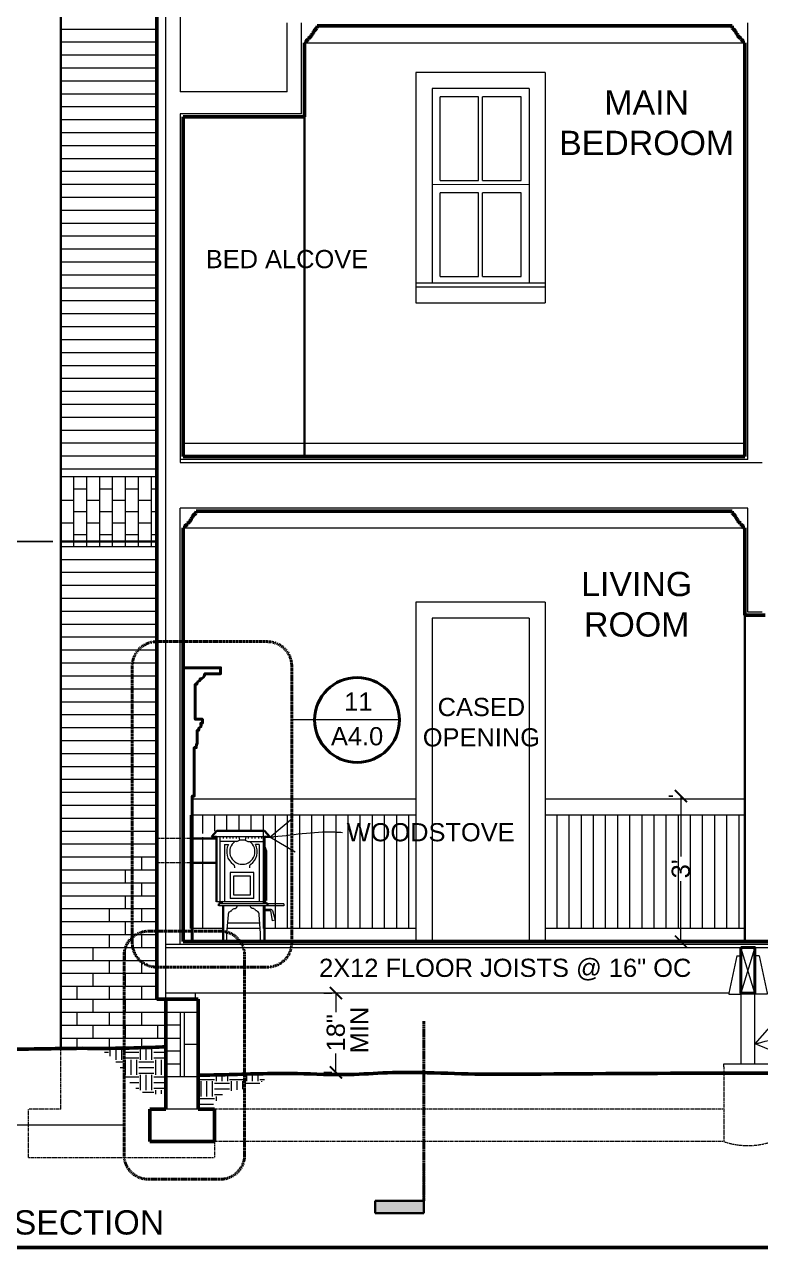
# Model space of a CAD drawing. Header units: inches. Extents: x -4969 to 16721, y 2489 to 24693.
# Drawn here: x 7161.2 to 7343.3, y 5345.5 to 5648.1 of the extents above; entities that cross this region are included whole.
import ezdxf

# ---------------------------------------------------------------- set-up
doc = ezdxf.new("R2010")
doc.units = ezdxf.units.IN
doc.header["$MEASUREMENT"] = 0
doc.linetypes.add('CENTER', pattern=[2, 1.25, -0.25, 0.25, -0.25])
doc.linetypes.add('DASHED2', pattern=[0.375, 0.25, -0.125])
doc.layers.get('0').update_dxf_attribs({"lineweight": 5})
for name, color, linetype, lineweight in [('1', 1, 'Continuous', 9), ('2', 6, 'Continuous', 20), ('3', 3, 'Continuous', 30), ('4', 2, 'Continuous', 40), ('5', 4, 'Continuous', 50), ('A-DIMSx', 7, 'Continuous', 9), ('A-LINK', 7, 'Continuous', 40), ('A-TEXTx', 7, 'Continuous', 20)]:
    doc.layers.add(name, color=color, linetype=linetype, lineweight=lineweight)
doc.styles.get("Standard").update_dxf_attribs({"font": 'Arial.ttf'})
doc.dimstyles.get("Standard").update_dxf_attribs({"dimtxt": 3, "dimasz": 2, "dimexe": 0.03125, "dimexo": 0.0625, "dimgap": 0.03125, "dimtad": 0, "dimtoh": 1, "dimdec": 4, "dimlfac": 0.99985, "dimzin": 0, "dimdsep": 46, "dimlunit": 4, "dimtxsty": 'Standard', "dimblk": 'ARCHTICK', "dimblk1": 'ARCHTICK', "dimblk2": 'ARCHTICK', "dimcen": 0.09, "dimclrt": 256, "dimadec": 0, "dimazin": 0, "dimtfac": 1, "dimtdec": 4, "dimtofl": 0, "dimtmove": 0, "dimatfit": 3, "dimfxl": 1, "dimtolj": 1, "dimtzin": 0, "dimarcsym": 0})

# ---------------------------------------------------------------- blocks, each defined once
blk = doc.blocks.new('Woodstove Jotul F3 Side')
at = {"layer": '1'}
for p, q in [((9505.33, 343.25), (9505.33, 359.25)), ((9509.45, 358.16), (9505.33, 358.16)), ((9506.06, 359.25), (9506.06, 358.87)), ((9506.45, 357.4), (9507.39, 357.4)), ((9506.45, 357.4), (9506.45, 343.25)), ((9506.89, 359.25), (9506.89, 358.87)), ((9507.7, 359.25), (9507.7, 358.87)), ((9508.5, 359.25), (9508.5, 358.87)), ((9509.34, 359.25), (9509.34, 358.87)), ((9509.45, 358.16), (9510.15, 358.43)), ((9509.96, 359.25), (9510.15, 358.43)), ((9511.51, 358.43), (9510.15, 358.43)), ((9511.69, 359.25), (9511.51, 358.43)), ((9511.51, 358.43), (9512.18, 358.16)), ((9512.18, 358.16), (9516.32, 358.16)), ((9512.31, 359.25), (9512.31, 358.87)), ((9513.15, 359.25), (9513.15, 358.87)), ((9513.95, 359.25), (9513.95, 358.87)), ((9515.02, 357.4), (9514.08, 357.4)), ((9514.79, 359.25), (9514.79, 358.87)), ((9515.02, 357.4), (9515.02, 343.25)), ((9515.59, 359.25), (9515.59, 358.87)), ((9507.8, 350.47), (9507.8, 344.07)), ((9513.68, 350.47), (9507.8, 350.47)), ((9512.81, 349.6), (9508.67, 349.6)), ((9508.67, 349.6), (9508.67, 344.94)), ((9512.81, 344.94), (9512.81, 349.6)), ((9513.68, 344.07), (9513.68, 350.47)), ((9508.67, 344.94), (9512.81, 344.94)), ((9516.32, 343.25), (9504.44, 343.25)), ((9517.05, 342.75), (9505.02, 342.75)), ((9513.68, 344.07), (9507.8, 344.07)), ((9516.32, 341.37), (9517.9, 341.37)), ((9516.32, 341.03), (9517.79, 341.03)), ((9517.79, 341.03), (9518.19, 338.55)), ((9518.29, 341.04), (9518.92, 338.67)), ((9518.92, 338.67), (9518.19, 338.55))]:
    blk.add_line(p, q, dxfattribs=at)
at = {"layer": '1', "ltscale": 0.25}
blk.add_line((9516.32, 356.83), (9516.32, 343.25), dxfattribs=at)
at = {"layer": '1'}
for centre, radius, start, end in [((9510.83, 355.62), 3.88, 152.6441, 234.9846), ((9510.83, 355.62), 3.13, 125.5859, 54.4141), ((9510.64, 355.62), 3.88, 305.0154, 27.3559)]:
    blk.add_arc(centre, radius, start, end, dxfattribs=at)
for points, knots in [([(9508.61, 352.45), (9508.67, 352.39), (9508.8, 352.25), (9508.9, 352), (9508.9, 351.78), (9508.87, 351.67), (9508.86, 351.62)], [0, 0, 0, 0, 0.2548626, 0.5779212, 0.7738177, 0.9115369, 0.9115369, 0.9115369, 0.9115369]), ([(9512.87, 352.45), (9512.81, 352.39), (9512.67, 352.25), (9512.58, 352), (9512.57, 351.78), (9512.6, 351.67), (9512.62, 351.62)], [0, 0, 0, 0, 0.2548626, 0.5779212, 0.7738177, 0.9115369, 0.9115369, 0.9115369, 0.9115369]), ([(9508.15, 341.02), (9508.22, 341.12), (9508.36, 341.32), (9508.64, 341.49), (9508.86, 341.55), (9509.01, 341.54), (9509.14, 341.58), (9509.31, 341.67), (9509.46, 341.84), (9509.55, 342.03), (9509.55, 342.18), (9509.56, 342.25)], [0, 0, 0, 0, 0.363802, 0.703896, 0.969314, 1.03582, 1.145927, 1.377288, 1.576947, 1.815944, 2.013947, 2.013947, 2.013947, 2.013947]), ([(9514.22, 341.02), (9514.15, 341.13), (9514.01, 341.32), (9513.73, 341.49), (9513.51, 341.55), (9513.36, 341.54), (9513.23, 341.58), (9513.07, 341.67), (9512.92, 341.84), (9512.82, 342.03), (9512.82, 342.18), (9512.82, 342.25)], [0, 0, 0, 0, 0.363802, 0.703896, 0.969314, 1.03582, 1.145927, 1.377288, 1.576947, 1.815944, 2.013947, 2.013947, 2.013947, 2.013947]), ([(9507.37, 339.96), (9507.39, 340.14), (9507.42, 340.49), (9507.75, 340.88), (9508.03, 340.98), (9508.15, 341.02)], [0, 0, 0, 0, 0.552855, 1.027587, 1.424955, 1.424955, 1.424955, 1.424955]), ([(9515, 339.96), (9514.99, 340.15), (9514.95, 340.49), (9514.62, 340.88), (9514.34, 340.98), (9514.22, 341.02)], [0, 0, 0, 0, 0.552855, 1.027587, 1.424955, 1.424955, 1.424955, 1.424955]), ([(9517.9, 341.37), (9517.98, 341.36), (9518.17, 341.32), (9518.25, 341.14), (9518.29, 341.04)], [0, 0, 0, 0, 0.2511324, 0.5419404, 0.5419404, 0.5419404, 0.5419404])]:
    blk.add_open_spline(points, degree=3, knots=knots, dxfattribs=at)
at = {"layer": '2', "ltscale": 0.25}
blk.add_line((9516.32, 359.25), (9504.44, 359.25), dxfattribs=at)
at = {"layer": '2'}
for p, q in [((9521.08, 342.25), (9505.02, 342.25)), ((9521.08, 342.75), (9517.05, 342.75)), ((9521.08, 342.75), (9521.08, 342.25)), ((9507.03, 335.45), (9507.37, 339.96)), ((9515.35, 335.45), (9515, 339.96)), ((9515.16, 337.93), (9507.22, 337.93)), ((9507.03, 333.37), (9507.03, 335.45)), ((9515.35, 333.38), (9515.35, 335.45))]:
    blk.add_line(p, q, dxfattribs=at)
at = {"layer": '3'}
for p, q in [((9504.51, 360.75), (9503.19, 359.25)), ((9516.3, 360.75), (9504.51, 360.75)), ((9517.63, 359.25), (9516.3, 360.75)), ((9504.44, 359.25), (9503.19, 359.25)), ((9504.44, 343.25), (9504.44, 359.25)), ((9517.63, 359.25), (9516.32, 359.25)), ((9516.32, 356.83), (9516.32, 359.25)), ((9516.75, 355.74), (9516.32, 356.83)), ((9516.75, 343.54), (9516.75, 355.74)), ((9505.02, 342.75), (9505.94, 343.25)), ((9505.02, 342.25), (9505.02, 342.75)), ((9506.06, 342.25), (9506.06, 342.25)), ((9506.06, 342.25), (9506.06, 342.25)), ((9506.06, 333.37), (9506.06, 342.25)), ((9506.06, 342.25), (9506.06, 342.25)), ((9516.13, 343.25), (9517.05, 342.75)), ((9516.32, 333.38), (9516.32, 342.25)), ((9516.38, 343.54), (9516.75, 343.54)), ((9517.05, 342.75), (9517.05, 342.25)), ((9506.06, 333.37), (9507.03, 333.37)), ((9516.32, 333.38), (9515.35, 333.38))]:
    blk.add_line(p, q, dxfattribs=at)
blk = doc.blocks.new('_ArchTick')
at = {"color": 0, "linetype": 'ByBlock', "lineweight": 0, "const_width": 0.15}
blk.add_lwpolyline([(-0.5, -0.5), (0.5, 0.5)], dxfattribs=at)
blk = doc.blocks.new('*D187')
at = {"layer": 'A-DIMSx', "color": 0, "lineweight": -2, "ltscale": 0.1, "transparency": 16777216}
for p, q in [((7237.25, 5408.43), (7235.24, 5408.43)), ((7237.25, 5388.82), (7235.24, 5388.82))]:
    blk.add_line(p, q, dxfattribs=at)
at = {"layer": 'A-DIMSx', "color": 0, "lineweight": 5, "ltscale": 0.1, "transparency": 16777216}
for p, q in [((7238.24, 5408.43), (7238.24, 5403.75)), ((7238.24, 5388.82), (7238.24, 5393.5))]:
    blk.add_line(p, q, dxfattribs=at)
at = {"layer": 'Defpoints', "color": 0, "ltscale": 0.1, "transparency": 16777216}
for p in [(7239.25, 5408.43), (7238.24, 5388.82), (7239.25, 5388.82)]:
    blk.add_point(p, dxfattribs=at)
at = {"layer": 'A-DIMSx', "color": 0, "lineweight": 5, "ltscale": 0.1, "transparency": 16777216, "xscale": 3, "yscale": 3, "zscale": 3}
for p, rotation in [((7238.24, 5408.43), 90), ((7238.24, 5388.82), 270)]:
    blk.add_blockref('_ArchTick', p, dxfattribs=dict(at, rotation=rotation))
at = {"layer": 'A-DIMSx', "ltscale": 0.1, "transparency": 16777216, "insert": (7238.24, 5398.62), "char_height": 4.5, "attachment_point": 5, "rotation": 90}
blk.add_mtext('\\A1;18"', dxfattribs=at)
blk = doc.blocks.new('Detail Callout')
at = {"layer": '2', "color": 152, "ltscale": 0.1}
blk.add_line((240.24, 5822.29), (219.24, 5822.29), dxfattribs=at)
at = {"layer": 'A-LINK', "color": 152, "ltscale": 0.1}
blk.add_circle((229.74, 5822.29), 10.5, dxfattribs=at)
blk = doc.blocks.new('*D367')
at = {"layer": 'A-DIMSx', "color": 0, "lineweight": -2, "ltscale": 0.1, "transparency": 16777216}
for p, q in [((7168.2, 5520.18), (7122.16, 5520.18)), ((7125.56, 5421.18), (7122.16, 5421.18))]:
    blk.add_line(p, q, dxfattribs=at)
at = {"layer": 'A-DIMSx', "color": 0, "lineweight": 5, "ltscale": 0.1, "transparency": 16777216}
for p, q in [((7125.16, 5520.18), (7125.16, 5477.67)), ((7125.16, 5421.18), (7125.16, 5463.7))]:
    blk.add_line(p, q, dxfattribs=at)
at = {"layer": 'Defpoints', "color": 0, "ltscale": 0.1, "transparency": 16777216}
for p in [(7170.2, 5520.18), (7125.16, 5421.18), (7127.56, 5421.18)]:
    blk.add_point(p, dxfattribs=at)
at = {"layer": 'A-DIMSx', "color": 0, "lineweight": 5, "ltscale": 0.1, "transparency": 16777216, "xscale": 3, "yscale": 3, "zscale": 3}
for p, rotation in [((7125.16, 5520.18), 90), ((7125.16, 5421.18), 270)]:
    blk.add_blockref('_ArchTick', p, dxfattribs=dict(at, rotation=rotation))
at = {"layer": 'A-DIMSx', "ltscale": 0.1, "transparency": 16777216, "insert": (7125.16, 5470.68), "char_height": 4.5, "attachment_point": 5, "rotation": 90}
blk.add_mtext('\\A1;8\'-3"', dxfattribs=at)
blk = doc.blocks.new('*D369')
at = {"layer": 'A-DIMSx', "color": 0, "lineweight": -2, "ltscale": 0.1, "transparency": 16777216}
for p, q in [((7321.62, 5457.18), (7320.62, 5457.18)), ((7312.98, 5421.18), (7326.62, 5421.18))]:
    blk.add_line(p, q, dxfattribs=at)
at = {"layer": 'A-DIMSx', "color": 0, "lineweight": 5, "ltscale": 0.1, "transparency": 16777216}
for p, q in [((7323.62, 5457.18), (7323.62, 5442.25)), ((7323.62, 5421.18), (7323.62, 5436.12))]:
    blk.add_line(p, q, dxfattribs=at)
at = {"layer": 'Defpoints', "color": 0, "ltscale": 0.1, "transparency": 16777216}
for p in [(7323.62, 5457.18), (7310.98, 5421.18), (7323.62, 5421.18)]:
    blk.add_point(p, dxfattribs=at)
at = {"layer": 'A-DIMSx', "color": 0, "lineweight": 5, "ltscale": 0.1, "transparency": 16777216, "xscale": 3, "yscale": 3, "zscale": 3}
for p, rotation in [((7323.62, 5457.18), 90), ((7323.62, 5421.18), 270)]:
    blk.add_blockref('_ArchTick', p, dxfattribs=dict(at, rotation=rotation))
at = {"layer": 'A-DIMSx', "ltscale": 0.1, "transparency": 16777216, "insert": (7323.62, 5439.18), "char_height": 4.5, "attachment_point": 5, "rotation": 90}
blk.add_mtext("\\A1;3'", dxfattribs=at)

msp = doc.modelspace()

# ---------------------------------------------------------------- hatches: boundary and pattern name
at = {"layer": '1', "ltscale": 0.25}
h = msp.add_hatch(dxfattribs=at)
h.set_pattern_fill('ANSI31', color=256, scale=24, angle=45, style=0)
h.set_pattern_definition([(90, (6992.29, 1222.1925), (-3, 2e-16), [])])
h.paths.add_polyline_path([(7258.0528282, 5424.388362), (7258.0528282, 5452.4301367), (7201.2033462, 5452.4301347), (7201.2033462, 5424.38836), (7207.3369127, 5424.38836), (7207.3369089, 5430.0151678), (7207.3368565, 5430.0167849), (7206.2980512, 5430.0167849), (7206.2980512, 5430.5167849), (7207.2201442, 5431.0167849), (7206.6092515, 5431.0167849), (7205.7201442, 5431.0167849), (7205.7201442, 5447.0167849), (7204.4701442, 5447.0167849), (7205.7926816, 5448.5167849), (7217.5845803, 5448.5167849), (7218.9076442, 5447.0167849), (7217.5951442, 5447.0167849), (7217.5951442, 5445.9331736), (7217.5951442, 5431.0167849), (7217.4076442, 5431.0167849), (7218.3341272, 5430.5167849), (7222.3607992, 5430.5167849), (7222.3607992, 5430.0167849), (7218.3341272, 5430.0167849), (7217.5951442, 5430.0167849), (7217.5951441, 5429.142914), (7217.5951441, 5428.8034019), (7217.595141, 5424.38836)])
h = msp.add_hatch(dxfattribs=at)
h.set_pattern_fill('ANSI31', color=256, scale=24, angle=45, style=0)
h.paths.add_polyline_path([(7290.0527535, 5452.4440917), (7290.0527535, 5424.4274193), (7339.4533462, 5424.4274193), (7339.4533462, 5452.4301347)])
h.paths.add_polyline_path([(7328.283523, 5435.7264298), (7328.283523, 5442.6728827), (7319.0103307, 5442.6728827), (7319.0103307, 5435.7264298)], flags=24)
h = msp.add_hatch(dxfattribs=at)
h.set_pattern_fill('EARTH', color=256, scale=15, style=0)
h.set_pattern_definition([(0, (3608.2033, 1049.909), (3.75, 3.75), [3.75, -3.75]), (0, (3608.2033, 1051.315), (3.75, 3.75), [3.75, -3.75]), (0, (3608.2033, 1052.7213), (3.75, 3.75), [3.75, -3.75]), (90, (3608.672, 1053.19), (-3.75, 3.75), [3.75, -3.75]), (90, (3610.0783, 1053.19), (-3.75, 3.75), [3.75, -3.75]), (90, (3611.4845, 1053.19), (-3.75, 3.75), [3.75, -3.75])])
edge = h.paths.add_edge_path()
edge.add_line((7196.2033462, 5383.5622327), (7196.2033462, 5395.20468))
edge.add_spline(control_points=[(7196.2033462, 5395.20468), (7193.7192975, 5395.113526), (7188.2316602, 5394.9121533), (7182.6791927, 5394.7256969), (7179.6107526, 5394.6924234), (7179.5476531, 5394.6917677)], knot_values=[0, 0, 0, 0, 7.4573924002, 16.4745021806, 16.6638223602, 16.6638223602, 16.6638223602, 16.6638223602], degree=3, periodic=0)
edge.add_spline(control_points=[(7179.5476533, 5394.6917684), (7181.3317612, 5393.6934647), (7184.5146688, 5391.5351216), (7186.5112557, 5386.6665869), (7190.6693862, 5383.1885819), (7194.0944189, 5383.4198388), (7196.2033462, 5383.5622327)], knot_values=[-21.3338834232, -21.3338834232, -21.3338834232, -21.3338834232, -15.3758070834, -9.8386028234, -6.0580143811, 0, 0, 0, 0], degree=3, periodic=0)
h = msp.add_hatch(dxfattribs=at)
h.set_pattern_fill('EARTH', color=256, scale=15, style=0)
h.set_pattern_definition([(0, (3608.2033, 1048.3408), (3.75, 3.75), [3.75, -3.75]), (0, (3608.2033, 1049.747), (3.75, 3.75), [3.75, -3.75]), (0, (3608.2033, 1051.1533), (3.75, 3.75), [3.75, -3.75]), (90, (3608.672, 1051.622), (-3.75, 3.75), [3.75, -3.75]), (90, (3610.0783, 1051.622), (-3.75, 3.75), [3.75, -3.75]), (90, (3611.4845, 1051.622), (-3.75, 3.75), [3.75, -3.75])])
edge = h.paths.add_edge_path()
edge.add_spline(control_points=[(7204.2033462, 5379.7025099), (7205.3295587, 5379.7494617), (7207.7014195, 5380.0581693), (7210.5636731, 5385.1785755), (7217.4144648, 5383.9696519), (7220.4831315, 5386.8666843), (7221.4099928, 5387.9935705)], knot_values=[0.9278892518, 0.9278892518, 0.9278892518, 0.9278892518, 4.1195315284, 7.9615525031, 16.473444755, 20.7152559131, 20.7152559131, 20.7152559131, 20.7152559131], degree=3, periodic=0)
edge.add_spline(control_points=[(7221.4099927, 5387.9935701), (7218.341182, 5388.0410275), (7212.6057333, 5388.1436126), (7206.8700311, 5388.1247987), (7204.2033462, 5388.1160516)], knot_values=[69.0483932346, 69.0483932346, 69.0483932346, 69.0483932346, 78.2553819578, 86.2553819578, 86.2553819578, 86.2553819578, 86.2553819578], degree=3, periodic=0)
edge.add_line((7204.2033462, 5388.1160516), (7204.2033462, 5379.7025102))
at = {"layer": 'A-LINK', "lineweight": 5, "ltscale": 0.1}
msp.add_hatch(color=152, dxfattribs=at).paths.add_polyline_path([(7259.993013, 5357.0415996), (7259.993013, 5354.0415996), (7247.993013, 5354.0415996), (7247.993013, 5357.0415996)])

# ---------------------------------------------------------------- linework, layer by layer
at = {"layer": '1'}
for p, q in [((7196.2033462, 5406.9343083), (7196.2033462, 5699.2468084)), ((7199.7033462, 5699.2468081), (7199.7033462, 5631.4343083)), ((7226.2033462, 5631.4343083), (7226.2033462, 5648.4343083)), ((7229.7033462, 5625.9343083), (7229.7033462, 5648.4343083)), ((7340.2033462, 5540.4343083), (7340.2033462, 5648.4343083)), ((7258.0527683, 5636.1823723), (7258.0528123, 5579.1843295)), ((7290.0527535, 5636.1743951), (7258.0527683, 5636.1823723)), ((7290.0527535, 5636.1743951), (7290.0527535, 5579.1843295)), ((7226.2033462, 5631.4343083), (7199.7033462, 5631.4343083)), ((7264.0527535, 5609.4291627), (7264.0527535, 5630.1791627)), ((7273.5527535, 5630.1791627), (7264.0527535, 5630.1791627)), ((7273.5527535, 5609.4291627), (7273.5527535, 5630.1791627)), ((7274.5527535, 5609.4291627), (7274.5527535, 5630.1791627)), ((7284.0527535, 5630.1791627), (7274.5527535, 5630.1791627)), ((7284.0527535, 5609.4291627), (7284.0527535, 5630.1791627)), ((7229.7033462, 5625.9343083), (7199.7033462, 5625.9343083)), ((7199.7033462, 5625.9343083), (7199.7033462, 5539.6843083)), ((7264.0527535, 5609.4291627), (7273.5527535, 5609.4291627)), ((7273.5527535, 5606.4291627), (7264.0527535, 5606.4291627)), ((7264.0527535, 5585.6791627), (7264.0527535, 5606.4291627)), ((7273.5527535, 5585.6791627), (7273.5527535, 5606.4291627)), ((7274.5527535, 5609.4291627), (7284.0527535, 5609.4291627)), ((7284.0527535, 5606.4291627), (7274.5527535, 5606.4291627)), ((7274.5527535, 5585.6791627), (7274.5527535, 5606.4291627)), ((7284.0527535, 5585.6791627), (7284.0527535, 5606.4291627)), ((7264.0527535, 5585.6791627), (7273.5527535, 5585.6791627)), ((7274.5527535, 5585.6791627), (7284.0527535, 5585.6791627)), ((7258.0528093, 5583.1843295), (7290.0527535, 5583.1843295)), ((7258.0528123, 5579.1843295), (7290.0527535, 5579.1843295)), ((7339.4533462, 5544.4274193), (7230.4533462, 5544.4274193)), ((7340.2033462, 5540.4343083), (7199.7033462, 5540.4343083)), ((7199.7033462, 5539.6843083), (7343.7033462, 5539.6843083)), ((7173.4033462, 5518.9343083), (7173.4033462, 5536.1843083)), ((7176.6033462, 5518.9343083), (7176.6033462, 5536.1843083)), ((7179.8033462, 5518.9343083), (7179.8033462, 5536.1843083)), ((7183.0033462, 5518.9343083), (7183.0033462, 5536.1843083)), ((7186.2033462, 5518.9343083), (7186.2033462, 5536.1843083)), ((7189.4033462, 5518.9343083), (7189.4033462, 5536.1843083)), ((7192.6033462, 5518.9343083), (7192.6033462, 5536.1843083)), ((7199.7033462, 5420.4343083), (7199.7033462, 5528.4343083)), ((7340.2033462, 5528.4343083), (7199.7033462, 5528.4343083)), ((7340.2033462, 5502.6842998), (7340.2033462, 5528.4343083)), ((7290.0527535, 5505.1787066), (7258.0527683, 5505.1866838)), ((7258.0527766, 5505.1866838), (7258.0528415, 5421.1843083)), ((7290.0527535, 5505.1787066), (7290.0527535, 5421.1843083)), ((7343.7033462, 5502.6842611), (7340.2033462, 5502.6842998)), ((7258.0528143, 5456.4343083), (7202.7032956, 5456.4343083)), ((7339.4533462, 5456.4343083), (7290.0527535, 5456.4343083)), ((7258.0528174, 5452.4531326), (7202.7032956, 5452.4687703)), ((7339.4533462, 5452.4301347), (7290.0527535, 5452.4440917)), ((7210.320064, 5424.4274193), (7202.7032956, 5424.4274193)), ((7219.520474, 5424.4274193), (7211.3780054, 5424.4274193)), ((7258.052839, 5424.4274193), (7220.5782924, 5424.4274193)), ((7339.4533462, 5424.4274193), (7290.0527535, 5424.4274193)), ((7606.7033462, 5420.4343083), (7196.2033462, 5420.4343083)), ((7196.2033462, 5419.6843083), (7610.2033462, 5419.6843083)), ((7341.9533462, 5408.4343083), (7338.4533462, 5419.6843083)), ((7341.9533462, 5419.6843083), (7338.4533462, 5408.4343083)), ((7335.446719, 5408.4343083), (7196.2033462, 5408.4343083)), ((7203.4533462, 5408.4343083), (7203.4533462, 5406.9343083)), ((7338.4533462, 5408.4343083), (7338.4533462, 5390.9743246)), ((7341.9533462, 5390.9743246), (7341.9533462, 5408.4343083)), ((7334.2206041, 5390.9743246), (7346.2206041, 5390.9743246)), ((7334.2206041, 5390.169294), (7334.2206041, 5390.9743246))]:
    msp.add_line(p, q, dxfattribs=at)
at = {"layer": '1', "ltscale": 0.25}
for p, q in [((7230.824864, 5643.5132422), (7339.0818284, 5643.5132422)), ((7230.4533462, 5544.4274193), (7200.4533462, 5544.4274193)), ((7176.6033462, 5533.1374766), (7173.4033462, 5533.1374766)), ((7183.0033462, 5533.1374766), (7179.8033462, 5533.1374766)), ((7189.4033462, 5533.1374766), (7186.2033462, 5533.1374766)), ((7193.9533462, 5533.1374766), (7192.6033462, 5533.1374766)), ((7173.4033462, 5530.3090495), (7170.2033462, 5530.3090495)), ((7179.8033462, 5530.3090495), (7176.6033462, 5530.3090495)), ((7186.2033462, 5530.3090495), (7183.0033462, 5530.3090495)), ((7192.6033462, 5530.3090495), (7189.4033462, 5530.3090495)), ((7176.6033462, 5527.4806224), (7173.4033462, 5527.4806224)), ((7183.0033462, 5527.4806224), (7179.8033462, 5527.4806224)), ((7189.4033462, 5527.4806224), (7186.2033462, 5527.4806224)), ((7193.9533462, 5527.4806224), (7192.6033462, 5527.4806224)), ((7173.4033462, 5524.6521953), (7170.2033462, 5524.6521953)), ((7176.6033462, 5521.8237681), (7173.4033462, 5521.8237681)), ((7179.8033462, 5524.6521953), (7176.6033462, 5524.6521953)), ((7183.0033462, 5521.8237681), (7179.8033462, 5521.8237681)), ((7186.2033462, 5524.6521953), (7183.0033462, 5524.6521953)), ((7189.4033462, 5521.8237681), (7186.2033462, 5521.8237681)), ((7192.6033462, 5524.6521953), (7189.4033462, 5524.6521953)), ((7193.9533462, 5521.8237681), (7192.6033462, 5521.8237681)), ((7200.824864, 5523.5132422), (7339.0818284, 5523.5132422)), ((7337.4533462, 5417.6843083), (7338.4533462, 5417.6843083)), ((7342.9533462, 5417.6843083), (7341.9533462, 5417.6843083))]:
    msp.add_line(p, q, dxfattribs=at)
at = {"layer": '1', "linetype": 'DASHED2', "ltscale": 0.25}
for p, q in [((7202.7032956, 5446.6843083), (7193.9533462, 5446.6843083)), ((7202.7032956, 5440.6843083), (7193.9533462, 5440.6843083)), ((7170.2033462, 5379.7343083), (7170.2033462, 5394.7343609)), ((7334.2206041, 5390.169294), (7334.2206041, 5371.7164542)), ((7162.2033462, 5367.7343083), (7162.2033462, 5379.7343083)), ((7170.2033462, 5379.7343083), (7162.2033462, 5379.7343083)), ((7334.2206041, 5379.7343083), (7208.2033462, 5379.7343083)), ((7208.2033462, 5371.7343083), (7208.2033462, 5367.7343083)), ((7334.2206041, 5371.7343083), (7208.2033462, 5371.7343083)), ((7162.2033462, 5367.7343083), (7208.2033462, 5367.7343083))]:
    msp.add_line(p, q, dxfattribs=at)
at = {"layer": '1', "ltscale": 0.25}
for points in [[(7337.4533462, 5417.6843083), (7335.446719, 5408.4343083), (7335.446719, 5408.4343083), (7335.446719, 5408.1843083), (7338.4533462, 5408.1843083), (7338.4533462, 5408.4343083)], [(7342.9533462, 5417.6843083), (7344.9599734, 5408.4343083), (7344.9599734, 5408.4343083), (7344.9599734, 5408.1843083), (7341.9533462, 5408.1843083), (7341.9533462, 5408.4343083)]]:
    msp.add_lwpolyline(points, dxfattribs=at)
at = {"layer": '1', "linetype": 'DASHED2', "ltscale": 0.25}
msp.add_arc((7340.2206041, 5389.3812259), 18.6559417, 251.239478143, 288.760521857, dxfattribs=at)
at = {"layer": '2'}
for p, q in [((7170.2033462, 5646.9343083), (7193.9533462, 5646.9343083)), ((7170.2033462, 5643.7343083), (7193.9533462, 5643.7343083)), ((7170.2033462, 5640.5343083), (7193.9533462, 5640.5343083)), ((7170.2033462, 5637.3343083), (7193.9533462, 5637.3343083)), ((7170.2033462, 5634.1343083), (7193.9533462, 5634.1343083)), ((7170.2033462, 5630.9343083), (7193.9533462, 5630.9343083)), ((7286.0527535, 5632.1799968), (7262.0527535, 5632.1786402)), ((7262.0527535, 5632.1786402), (7262.0527535, 5584.1843189)), ((7286.0527535, 5632.1799968), (7286.0527535, 5584.1842978)), ((7170.2033462, 5627.7343083), (7193.9533462, 5627.7343083)), ((7170.2033462, 5624.5343083), (7193.9533462, 5624.5343083)), ((7170.2033462, 5621.3343083), (7193.9533462, 5621.3343083)), ((7170.2033462, 5618.1343083), (7193.9533462, 5618.1343083)), ((7170.2033462, 5614.9343083), (7193.9533462, 5614.9343083)), ((7170.2033462, 5611.7343083), (7193.9533462, 5611.7343083)), ((7170.2033462, 5608.5343083), (7193.9533462, 5608.5343083)), ((7286.0527116, 5608.4298305), (7262.0527117, 5608.428495)), ((7170.2033462, 5605.3343083), (7193.9533462, 5605.3343083)), ((7170.2033462, 5602.1343083), (7193.9533462, 5602.1343083)), ((7170.2033462, 5598.9343083), (7193.9533462, 5598.9343083)), ((7170.2033462, 5595.7343083), (7193.9533462, 5595.7343083)), ((7170.2033462, 5592.5343083), (7193.9533462, 5592.5343083)), ((7170.2033462, 5589.3343083), (7193.9533462, 5589.3343083)), ((7170.2033462, 5586.1343083), (7193.9533462, 5586.1343083)), ((7170.2033462, 5582.9343083), (7193.9533462, 5582.9343083)), ((7258.0528085, 5584.1843224), (7290.0527535, 5584.1842942)), ((7170.2033462, 5579.7343083), (7193.9533462, 5579.7343083)), ((7170.2033462, 5576.5343083), (7193.9533462, 5576.5343083)), ((7170.2033462, 5573.3343083), (7193.9533462, 5573.3343083)), ((7170.2033462, 5570.1343083), (7193.9533462, 5570.1343083)), ((7170.2033462, 5566.9343083), (7193.9533462, 5566.9343083)), ((7170.2033462, 5563.7343083), (7193.9533462, 5563.7343083)), ((7170.2033462, 5560.5343083), (7193.9533462, 5560.5343083)), ((7170.2033462, 5557.3343083), (7193.9533462, 5557.3343083)), ((7170.2033462, 5554.1343083), (7193.9533462, 5554.1343083)), ((7170.2033462, 5550.9343083), (7193.9533462, 5550.9343083)), ((7170.2033462, 5547.7343083), (7193.9533462, 5547.7343083)), ((7170.2033462, 5544.5343083), (7193.9533462, 5544.5343083)), ((7170.2033462, 5541.3343083), (7193.9533462, 5541.3343083)), ((7170.2033462, 5538.1343083), (7193.9533462, 5538.1343083)), ((7170.2033462, 5518.9343083), (7193.9533462, 5518.9343083)), ((7170.2033462, 5515.7343083), (7193.9533462, 5515.7343083)), ((7170.2033462, 5512.5343083), (7193.9533462, 5512.5343083)), ((7170.2033462, 5509.3343083), (7193.9533462, 5509.3343083)), ((7170.2033462, 5506.1343083), (7193.9533462, 5506.1343083)), ((7170.2033462, 5502.9343083), (7193.9533462, 5502.9343083)), ((7286.0527535, 5501.1843083), (7262.0527535, 5501.1829517)), ((7262.0527535, 5501.1829517), (7262.0527535, 5421.1843083)), ((7286.0527535, 5501.1843083), (7286.0527535, 5421.1843083)), ((7170.2033462, 5499.7343083), (7193.9533462, 5499.7343083)), ((7170.2033462, 5496.5343083), (7193.9533462, 5496.5343083)), ((7170.2033462, 5493.3343083), (7193.9533462, 5493.3343083)), ((7170.2033462, 5490.1343083), (7193.9533462, 5490.1343083)), ((7170.2033462, 5486.9343083), (7193.9533462, 5486.9343083)), ((7170.2033462, 5483.7343083), (7193.9533462, 5483.7343083)), ((7170.2033462, 5480.5343083), (7193.9533462, 5480.5343083)), ((7170.2033462, 5477.3343083), (7193.9533462, 5477.3343083)), ((7170.2033462, 5474.1343083), (7193.9533462, 5474.1343083)), ((7170.2033462, 5470.9343083), (7193.9533462, 5470.9343083)), ((7170.2033462, 5467.7343083), (7193.9533462, 5467.7343083)), ((7170.2033462, 5464.5343083), (7193.9533462, 5464.5343083)), ((7170.2033462, 5461.3343083), (7193.9533462, 5461.3343083)), ((7170.2033462, 5458.1343083), (7193.9533462, 5458.1343083)), ((7170.2033462, 5454.9343083), (7193.9533462, 5454.9343083)), ((7170.2033462, 5451.7343083), (7193.9533462, 5451.7343083)), ((7170.2033462, 5448.5343083), (7193.9533462, 5448.5343083)), ((7170.2033462, 5445.3343083), (7193.9533462, 5445.3343083)), ((7170.2033462, 5442.1343083), (7193.9533462, 5442.1343083)), ((7190.2033462, 5438.9343083), (7190.2033462, 5442.1343083)), ((7170.2033462, 5438.9343083), (7193.9533462, 5438.9343083)), ((7186.2033462, 5435.7343083), (7186.2033462, 5438.9343083)), ((7170.2033462, 5435.7343083), (7193.9533462, 5435.7343083)), ((7190.2033462, 5432.5343083), (7190.2033462, 5435.7343083)), ((7170.2033462, 5432.5343083), (7193.9533462, 5432.5343083)), ((7186.2033462, 5429.3343083), (7186.2033462, 5432.5343083)), ((7170.2033462, 5429.3343083), (7193.9533462, 5429.3343083)), ((7182.2033462, 5426.1343083), (7182.2033462, 5429.3343083)), ((7190.2033462, 5426.1343083), (7190.2033462, 5429.3343083)), ((7170.2033462, 5426.1343083), (7193.9533462, 5426.1343083)), ((7186.2033462, 5422.9343083), (7186.2033462, 5426.1343083)), ((7170.2033462, 5422.9343083), (7193.9533462, 5422.9343083)), ((7182.2033462, 5419.7343083), (7182.2033462, 5422.9343083)), ((7190.2033462, 5419.7343083), (7190.2033462, 5422.9343083)), ((7170.2033462, 5419.7343083), (7193.9533462, 5419.7343083)), ((7178.2033462, 5416.5343083), (7178.2033462, 5419.7343083)), ((7186.2033462, 5416.5343083), (7186.2033462, 5419.7343083)), ((7170.2033462, 5416.5343083), (7193.9533462, 5416.5343083)), ((7182.2033462, 5413.3343083), (7182.2033462, 5416.5343083)), ((7190.2033462, 5413.3343083), (7190.2033462, 5416.5343083)), ((7170.2033462, 5413.3343083), (7193.9533462, 5413.3343083)), ((7178.2033462, 5410.1343083), (7178.2033462, 5413.3343083)), ((7186.2033462, 5410.1343083), (7186.2033462, 5413.3343083)), ((7170.2033462, 5410.1343083), (7193.9533462, 5410.1343083)), ((7174.2033462, 5406.9343083), (7174.2033462, 5410.1343083)), ((7182.2033462, 5406.9343083), (7182.2033462, 5410.1343083)), ((7190.2033462, 5406.9343083), (7190.2033462, 5410.1343083)), ((7170.2033462, 5406.9343083), (7193.9533462, 5406.9343083)), ((7178.2033462, 5403.7343083), (7178.2033462, 5406.9343083)), ((7186.2033462, 5403.7343083), (7186.2033462, 5406.9343083)), ((7170.2033462, 5403.7343083), (7196.2033462, 5403.7343083)), ((7174.2033462, 5400.5343083), (7174.2033462, 5403.7343083)), ((7182.2033462, 5400.5343083), (7182.2033462, 5403.7343083)), ((7190.2033462, 5400.5343083), (7190.2033462, 5403.7343083)), ((7196.2033462, 5403.7343083), (7204.2033462, 5403.7343083)), ((7199.7033462, 5403.7343083), (7199.7033462, 5387.7343083)), ((7200.7033462, 5403.7343083), (7200.7033462, 5387.7343083)), ((7170.2033462, 5400.5343083), (7196.2033462, 5400.5343083)), ((7178.2033462, 5397.3343083), (7178.2033462, 5400.5343083)), ((7186.2033462, 5397.3343083), (7186.2033462, 5400.5343083)), ((7194.2033462, 5397.3343083), (7194.2033462, 5400.5343083)), ((7199.7033462, 5400.5343083), (7196.2033462, 5400.5343083)), ((7170.2033462, 5397.3343083), (7196.2033462, 5397.3343083)), ((7174.2033462, 5394.777719), (7174.2033462, 5397.3343083)), ((7182.2033462, 5394.7729218), (7182.2033462, 5397.3343083)), ((7190.2033462, 5394.938598), (7190.2033462, 5397.3343083)), ((7196.2033462, 5397.3343083), (7199.7033462, 5397.3343083)), ((7204.2033462, 5395.7343083), (7200.7033462, 5395.7343083)), ((7196.2033462, 5394.1343083), (7199.7033462, 5394.1343083)), ((7196.2033462, 5390.9343083), (7199.7033462, 5390.9343083)), ((7204.2033462, 5387.7343083), (7196.2033462, 5387.7343083))]:
    msp.add_line(p, q, dxfattribs=at)
at = {"layer": '2', "ltscale": 0.25}
for p, q in [((7193.9533462, 5536.1843083), (7170.2033462, 5536.1843083)), ((7204.2033462, 5379.7343083), (7196.2033462, 5379.7343083))]:
    msp.add_line(p, q, dxfattribs=at)
at = {"layer": '2', "color": 152, "ltscale": 0.1}
for p, q in [((7232.9857127, 5476.0159792), (7227.3169646, 5476.0159792)), ((7153.5203453, 5375.8321548), (7185.8213493, 5375.8321548))]:
    msp.add_line(p, q, dxfattribs=at)
at = {"layer": '3'}
for p, q in [((7170.2033462, 5394.7343609), (7170.2033462, 5781.3343083)), ((7339.4533462, 5501.9343083), (7339.4533462, 5421.1843083))]:
    msp.add_line(p, q, dxfattribs=at)
at = {"layer": '3', "ltscale": 0.25}
for p, q in [((7230.4533462, 5625.1843083), (7230.4533462, 5541.1843083)), ((7193.9533462, 5520.1843083), (7170.2033462, 5520.1843083)), ((7208.7032956, 5446.6843083), (7202.7032956, 5446.6843083)), ((7208.7200937, 5440.6843083), (7202.7032956, 5440.6843083))]:
    msp.add_line(p, q, dxfattribs=at)
at = {"layer": '4', "ltscale": 0.25}
for points in [[(7200.4532956, 5488.9343083), (7209.7032956, 5488.9343083), (7209.7032956, 5487.4343083), (7205.8291229, 5487.4343083), (7205.6719139, 5486.8475962), (7205.4666747, 5486.5821363), (7205.0480853, 5486.2810911), (7204.622441, 5486.1777039), (7204.6209985, 5485.7872288), (7204.4043972, 5485.7291907), (7204.0434229, 5485.480541), (7203.8868569, 5485.2093607), (7203.8318285, 5484.8617689), (7203.4532956, 5484.8617689), (7203.4532956, 5476.1843083), (7205.2032956, 5476.1843083), (7205.2032956, 5475.1843083), (7204.791597, 5475.1799144), (7204.7992075, 5474.9168701), (7204.8964364, 5474.7041267), (7204.8902791, 5474.4902821), (7204.7187606, 5474.2807637), (7204.3112943, 5473.9437951), (7204.3112943, 5473.451688), (7203.9532956, 5473.451688), (7203.9532956, 5470.1843083), (7203.880566, 5470.1726443), (7203.8359723, 5470.1438951), (7203.7821616, 5470.0638048), (7203.7323896, 5469.8882697), (7203.7032956, 5469.3578423), (7203.7032956, 5469.1843083), (7203.2032956, 5469.1843083), (7203.2032956, 5457.1843083), (7202.7032956, 5457.1843083), (7202.7032956, 5421.1843083)], [(7338.4533462, 5419.6843083), (7341.9533462, 5419.6843083), (7341.9533462, 5408.4343083), (7338.4533462, 5408.4343083), (7338.4533462, 5419.6843083)]]:
    msp.add_lwpolyline(points, dxfattribs=at)
at = {"layer": '5'}
for p, q in [((7193.9533462, 5406.9343083), (7193.9533462, 5698.4968087)), ((7233.6415598, 5647.6843083), (7336.2651326, 5647.6843083)), ((7230.4533462, 5625.1843083), (7230.4533462, 5643.5132422)), ((7339.4533462, 5643.5132422), (7339.4533462, 5541.1843083)), ((7200.4533462, 5625.1843083), (7200.4533462, 5541.1843083)), ((7230.4533462, 5625.1843083), (7200.4533462, 5625.1843083)), ((7339.4533462, 5541.1843083), (7200.4533462, 5541.1843083)), ((7203.6415598, 5527.6843083), (7336.2651326, 5527.6843083)), ((7200.4533462, 5523.5132422), (7200.4533462, 5421.1843083)), ((7339.4533462, 5523.5132422), (7339.4533462, 5501.9343083)), ((7344.4533462, 5501.9343083), (7339.4533462, 5501.9343083)), ((7605.9533462, 5421.1843083), (7200.4533462, 5421.1843083)), ((7193.9533462, 5406.9343083), (7204.2033462, 5406.9343083)), ((7196.2033462, 5406.9343083), (7196.2033462, 5379.7343083)), ((7204.2033462, 5406.9343083), (7204.2033462, 5379.7343083)), ((7192.2033462, 5379.7343083), (7192.2033462, 5371.7343083)), ((7196.2033462, 5379.7343083), (7192.2033462, 5379.7343083)), ((7208.2033462, 5379.7343083), (7204.2033462, 5379.7343083)), ((7208.2033462, 5379.7343083), (7208.2033462, 5371.7343083)), ((7208.2033462, 5371.7343083), (7192.2033462, 5371.7343083))]:
    msp.add_line(p, q, dxfattribs=at)
at = {"layer": '5', "color": 7, "linetype": 'Continuous'}
for p, q in [((7233.5886049, 5647.1285186), (7233.6415598, 5647.6843083)), ((7336.3180875, 5647.1285186), (7336.2651326, 5647.6843083)), ((7230.4533462, 5643.5132422), (7230.824864, 5643.5132422)), ((7231.4601206, 5644.342121), (7231.4601206, 5644.6150609)), ((7338.4465718, 5644.342121), (7338.4465718, 5644.6150609)), ((7339.4533462, 5643.5132422), (7339.0818284, 5643.5132422)), ((7203.5886049, 5527.1285186), (7203.6415598, 5527.6843083)), ((7336.3180875, 5527.1285186), (7336.2651326, 5527.6843083)), ((7200.4533462, 5523.5132422), (7200.824864, 5523.5132422)), ((7201.4601206, 5524.342121), (7201.4601206, 5524.6150609)), ((7338.4465718, 5524.342121), (7338.4465718, 5524.6150609)), ((7339.4533462, 5523.5132422), (7339.0818284, 5523.5132422))]:
    msp.add_line(p, q, dxfattribs=at)
at = {"layer": '5', "ltscale": 0.1}
msp.add_line((7057.9767856, 5345.5008975), (7722.7134697, 5345.5008975), dxfattribs=at)
at = {"layer": '5', "color": 7, "linetype": 'Continuous'}
for points, knots in [([(7231.4601206, 5644.6150609), (7231.5888465, 5644.6976612), (7231.7209606, 5644.7851562), (7231.9101113, 5644.9438246), (7232.0873912, 5645.1456216), (7232.2390375, 5645.3756949), (7232.3936595, 5645.6192681), (7232.5469687, 5645.8773354), (7232.6941694, 5646.1334894), (7232.8266207, 5646.3750861), (7232.9532108, 5646.5821139), (7233.0854888, 5646.7519008), (7233.2300214, 5646.8912352), (7233.3886043, 5647.008223), (7233.5015858, 5647.0769515), (7233.5886049, 5647.1285186)], [0.02252924258, 0.02252924258, 0.02252924258, 0.02252924258, 0.0848948356, 0.16525381449, 0.24407818869, 0.32590546439, 0.41317453746, 0.50401511078, 0.5962486035, 0.67928693936, 0.75221584643, 0.81459891015, 0.872600463, 0.93247186799, 0.99170471556, 0.99170471556, 0.99170471556, 0.99170471556]), ([(7338.4465718, 5644.6150609), (7338.3178459, 5644.6976612), (7338.1857318, 5644.7851562), (7337.9965811, 5644.9438246), (7337.8193011, 5645.1456216), (7337.6676549, 5645.3756949), (7337.5130329, 5645.6192681), (7337.3597237, 5645.8773354), (7337.212523, 5646.1334894), (7337.0800717, 5646.3750861), (7336.9534816, 5646.5821139), (7336.8212036, 5646.7519008), (7336.676671, 5646.8912352), (7336.5180881, 5647.008223), (7336.4051066, 5647.0769515), (7336.3180875, 5647.1285186)], [0.02252924258, 0.02252924258, 0.02252924258, 0.02252924258, 0.0848948356, 0.16525381449, 0.24407818869, 0.32590546439, 0.41317453746, 0.50401511078, 0.5962486035, 0.67928693936, 0.75221584643, 0.81459891015, 0.872600463, 0.93247186799, 0.99170471556, 0.99170471556, 0.99170471556, 0.99170471556]), ([(7230.824864, 5643.5132422), (7230.8400566, 5643.6330524), (7230.8584948, 5643.7547429), (7230.9271024, 5643.9306785), (7231.0313488, 5644.0809329), (7231.1562616, 5644.1936738), (7231.275149, 5644.2678987), (7231.3568195, 5644.3022637), (7231.4601206, 5644.342121)], [0.04595771603, 0.04595771603, 0.04595771603, 0.04595771603, 0.20058811132, 0.3838219169, 0.55899294445, 0.69798130682, 0.84352384316, 0.94144460866, 0.94144460866, 0.94144460866, 0.94144460866]), ([(7339.0818284, 5643.5132422), (7339.0666358, 5643.6330524), (7339.0481976, 5643.7547429), (7338.97959, 5643.9306785), (7338.8753435, 5644.0809329), (7338.7504308, 5644.1936738), (7338.6315434, 5644.2678987), (7338.5498728, 5644.3022637), (7338.4465718, 5644.342121)], [0.04595771603, 0.04595771603, 0.04595771603, 0.04595771603, 0.20058811132, 0.3838219169, 0.55899294445, 0.69798130682, 0.84352384316, 0.94144460866, 0.94144460866, 0.94144460866, 0.94144460866]), ([(7201.4601206, 5524.6150609), (7201.5888465, 5524.6976612), (7201.7209606, 5524.7851562), (7201.9101113, 5524.9438246), (7202.0873912, 5525.1456216), (7202.2390375, 5525.3756949), (7202.3936595, 5525.6192681), (7202.5469687, 5525.8773354), (7202.6941694, 5526.1334894), (7202.8266207, 5526.3750861), (7202.9532108, 5526.5821139), (7203.0854888, 5526.7519008), (7203.2300214, 5526.8912352), (7203.3886043, 5527.008223), (7203.5015858, 5527.0769515), (7203.5886049, 5527.1285186)], [0.02252924258, 0.02252924258, 0.02252924258, 0.02252924258, 0.0848948356, 0.16525381449, 0.24407818869, 0.32590546439, 0.41317453746, 0.50401511078, 0.5962486035, 0.67928693936, 0.75221584643, 0.81459891015, 0.872600463, 0.93247186799, 0.99170471556, 0.99170471556, 0.99170471556, 0.99170471556]), ([(7338.4465718, 5524.6150609), (7338.3178459, 5524.6976612), (7338.1857318, 5524.7851562), (7337.9965811, 5524.9438246), (7337.8193011, 5525.1456216), (7337.6676549, 5525.3756949), (7337.5130329, 5525.6192681), (7337.3597237, 5525.8773354), (7337.212523, 5526.1334894), (7337.0800717, 5526.3750861), (7336.9534816, 5526.5821139), (7336.8212036, 5526.7519008), (7336.676671, 5526.8912352), (7336.5180881, 5527.008223), (7336.4051066, 5527.0769515), (7336.3180875, 5527.1285186)], [0.02252924258, 0.02252924258, 0.02252924258, 0.02252924258, 0.0848948356, 0.16525381449, 0.24407818869, 0.32590546439, 0.41317453746, 0.50401511078, 0.5962486035, 0.67928693936, 0.75221584643, 0.81459891015, 0.872600463, 0.93247186799, 0.99170471556, 0.99170471556, 0.99170471556, 0.99170471556]), ([(7200.824864, 5523.5132422), (7200.8400566, 5523.6330524), (7200.8584948, 5523.7547429), (7200.9271024, 5523.9306785), (7201.0313488, 5524.0809329), (7201.1562616, 5524.1936738), (7201.275149, 5524.2678987), (7201.3568195, 5524.3022637), (7201.4601206, 5524.342121)], [0.04595771603, 0.04595771603, 0.04595771603, 0.04595771603, 0.20058811132, 0.3838219169, 0.55899294445, 0.69798130682, 0.84352384316, 0.94144460866, 0.94144460866, 0.94144460866, 0.94144460866]), ([(7339.0818284, 5523.5132422), (7339.0666358, 5523.6330524), (7339.0481976, 5523.7547429), (7338.97959, 5523.9306785), (7338.8753435, 5524.0809329), (7338.7504308, 5524.1936738), (7338.6315434, 5524.2678987), (7338.5498728, 5524.3022637), (7338.4465718, 5524.342121)], [0.04595771603, 0.04595771603, 0.04595771603, 0.04595771603, 0.20058811132, 0.3838219169, 0.55899294445, 0.69798130682, 0.84352384316, 0.94144460866, 0.94144460866, 0.94144460866, 0.94144460866])]:
    msp.add_open_spline(points, degree=3, knots=knots, dxfattribs=at)
at = {"layer": '5'}
for points, knots in [([(7196.2033462, 5395.1495944), (7195.0525646, 5395.1078333), (7190.8979207, 5394.9585207), (7183.0508478, 5394.6950096), (7173.7686537, 5394.8438376), (7163.8428414, 5394.5770117), (7153.0453522, 5394.5704308), (7138.7245982, 5394.5234739), (7116.7060075, 5394.1222988), (7099.2456949, 5394.2103285), (7087.8913056, 5394.2675739)], [4.002760655, 4.002760655, 4.002760655, 4.002760655, 7.4573924002, 16.4745021806, 27.5530524733, 35.2986121506, 46.2594930158, 59.9439618927, 78.2611253105, 112.3231659207, 112.3231659207, 112.3231659207, 112.3231659207]), ([(7388.2033462, 5388.7076021), (7354.0740177, 5388.6886118), (7316.1267226, 5388.6674971), (7273.6660863, 5388.2948044), (7262.0715764, 5388.775633), (7251.1511044, 5388.9236141), (7240.4611586, 5387.9898442), (7227.3862439, 5388.8111489), (7214.9109216, 5388.3414949), (7206.7372602, 5388.169402), (7204.2033462, 5388.1160516)], [0, 0, 0, 0, 102.3956287085, 113.8503832802, 127.3616442739, 137.2081296707, 146.5900168456, 159.4957465155, 176.4194996334, 184.0232686039, 184.0232686039, 184.0232686039, 184.0232686039])]:
    msp.add_open_spline(points, degree=3, knots=knots, dxfattribs=at)
at = {"layer": 'A-LINK', "color": 152, "linetype": 'CENTER', "ltscale": 0.15}
msp.add_line((7259.993013, 5357.0415996), (7259.993013, 5401.5050815), dxfattribs=at)
at = {"layer": 'A-LINK', "color": 152, "linetype": 'Continuous', "lineweight": 30, "ltscale": 0.1}
for p, q in [((7259.993013, 5366.0415996), (7259.993013, 5354.0415996)), ((7259.993013, 5357.0415996), (7247.993013, 5357.0415996)), ((7247.993013, 5357.0415996), (7247.993013, 5354.0415996)), ((7259.993013, 5354.0415996), (7247.993013, 5354.0415996))]:
    msp.add_line(p, q, dxfattribs=at)
at = {"layer": 'A-LINK', "color": 152, "linetype": 'DASHED2', "ltscale": 0.5, "flags": 128}
for points in [[(7227.3169646, 5489.3800698), (7227.3169646, 5420.876333, -0.4142135624), (7221.3169646, 5414.876333), (7193.8613215, 5414.876333, -0.4142135624), (7187.8613215, 5420.876333), (7187.8613215, 5489.3800698, -0.4142135624), (7193.8613215, 5495.3800698), (7221.3169646, 5495.3800698, -0.4142135624)], [(7215.6689521, 5417.7505024), (7215.6689521, 5368.3970966, -0.4142135624), (7209.6689521, 5362.3970966), (7191.8213493, 5362.3970966, -0.4142135624), (7185.8213493, 5368.3970966), (7185.8213493, 5417.7505024, -0.4142135624), (7191.8213493, 5423.7505024), (7209.6689521, 5423.7505024, -0.4142135624)]]:
    msp.add_lwpolyline(points, format="xyb", close=True, dxfattribs=at)

# ---------------------------------------------------------------- block references
at = {"ltscale": 0.1}
msp.add_blockref('Woodstove Jotul F3 Side', (-2295.7372269, 5087.8092069), dxfattribs=at)
at = {"layer": '2', "color": 152, "ltscale": 0.25}
msp.add_blockref('Detail Callout', (7013.748057, -346.2754224), dxfattribs=at)

# ---------------------------------------------------------------- texts
at = {"ltscale": 0.1, "insert": (7063.0588236, 5348.6347461), "char_height": 6, "width": 139.200693231, "attachment_point": 7}
msp.add_mtext('LONGITUDINAL FRONT SECTION ', dxfattribs=at)
at = {"layer": 'A-DIMSx', "ltscale": 0.1, "insert": (7241.8001925, 5393.5439351), "char_height": 4.5, "width": 73.076179956, "attachment_point": 1, "rotation": 90}
msp.add_mtext('{MIN}', dxfattribs=at)
at = {"layer": 'A-LINK', "color": 152, "ltscale": 0.1, "attachment_point": 5}
for s, insert, char_height, width in [('11', (7243.7958561, 5480.5593302), 4.5, 9.771161836), ('{\\H0.75x;A4.0}', (7243.4899707, 5471.9560149), 6, 9.85131083)]:
    msp.add_mtext(s, dxfattribs=dict(at, insert=insert, char_height=char_height, width=width))
at = {"layer": 'A-TEXTx', "ltscale": 0.5, "char_height": 6, "attachment_point": 2}
for s, insert, width in [('{MAIN BEDROOM}', (7315.135973, 5631.7709692), 58.972190114), ('{LIVING ROOM}', (7312.6846764, 5512.6349055), 39.57609653)]:
    msp.add_mtext(s, dxfattribs=dict(at, insert=insert, width=width))
at = {"layer": 'A-TEXTx', "ltscale": 0.25, "insert": (7246.2200207, 5589.9898197), "char_height": 4.5, "width": 45.201416998, "attachment_point": 6}
msp.add_mtext('{BED ALCOVE}', dxfattribs=at)
at = {"layer": 'A-TEXTx', "ltscale": 0.25, "char_height": 4.5}
for s, insert, attachment_point in [('CASED\\POPENING', (7274.2477903, 5475.4333864), 5), ('{WOODSTOVE}', (7240.9143658, 5448.2080361), 4), ('{2X12 FLOOR JOISTS @ 16" OC}', (7234.0921233, 5414.2439729), 4)]:
    msp.add_mtext(s, dxfattribs=dict(at, insert=insert, attachment_point=attachment_point))

# ---------------------------------------------------------------- dimensions: what is measured, and where the dimension line sits
at = {"layer": 'A-DIMSx', "ltscale": 0.1}
for base, p1, p2, override, picture, middle in [((7125.1631935, 5421.1843083), (7170.2033462, 5520.1843083), (7127.5641881, 5421.1843083), {"dimtxt": 4.5, "dimasz": 3, "dimexe": 3, "dimexo": 2, "dimgap": 1, "dimlfac": -47.9928, "dimpost": '', "dimlwd": 5}, '*D367', (7125.1631935, 5470.6843083)), ((7323.6162311, 5421.1843083), (7323.6162311, 5457.1843083), (7310.9846553, 5421.1843083), {"dimtxt": 4.5, "dimasz": 3, "dimexe": 3, "dimexo": 2, "dimgap": 1, "dimlfac": -47.9928, "dimlwd": 5}, '*D369', (7323.6162311, 5439.1843083))]:
    dim = msp.add_linear_dim(base=base, p1=p1, p2=p2, angle=90, dimstyle='Standard', override=override, dxfattribs=at)
    dim.commit()
    dim.dimension.update_dxf_attribs({"geometry": picture, "text_midpoint": middle})
dim = msp.add_linear_dim(base=(7238.2435026, 5388.8155212), p1=(7239.2505155, 5408.4343083), p2=(7239.2505155, 5388.8155212), angle=90, text='18"', dimstyle='Standard', override={"dimtxt": 4.5, "dimasz": 3, "dimexe": 3, "dimexo": 2, "dimgap": 1, "dimlfac": -47.9928, "dimpost": 'M^J\\P<>', "dimlwd": 5}, dxfattribs=at)
dim.commit()
dim.dimension.update_dxf_attribs({"geometry": '*D187', "text_midpoint": (7238.2435026, 5398.6249148)})

# ---------------------------------------------------------------- leaders
at = {"layer": 'A-TEXTx', "path_type": 1, "annotation_type": 0, "has_hookline": 1, "hookline_direction": 0}
for points, text_width in [([(7221.8907956, 5447.0558442), (7237.9917862, 5448.3053337), (7239.9143658, 5448.2080361)], 41.1476808), ([(7341.9633401, 5395.8727505), (7355.5090806, 5399.0676301), (7358.6665513, 5399.3434451)], 61.6217599)]:
    msp.add_leader(points, dimstyle='Standard', override={"dimasz": 6, "dimgap": 1, "dimldrblk": 'Open90', "dimlwd": -1}, dxfattribs=dict(at, text_width=text_width))

doc.saveas('drawing.dxf')
